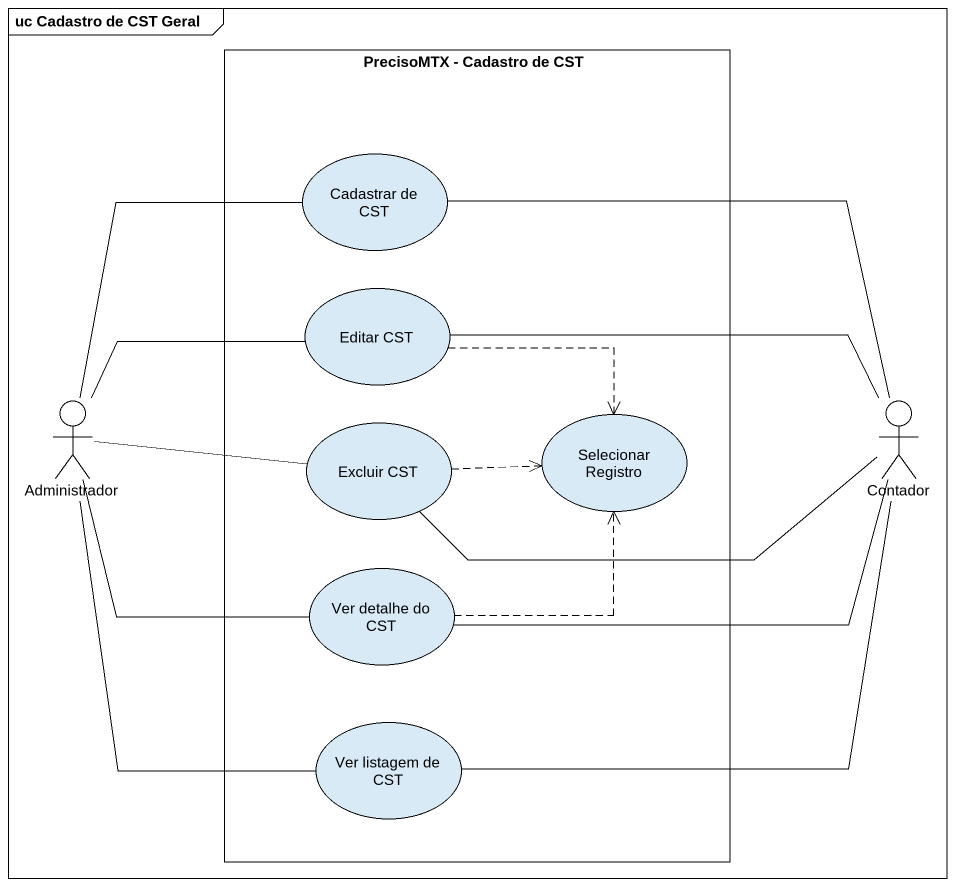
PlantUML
@startuml
mainframe uc Cadastro de CST Geral
rectangle "PrecisoMTX - Cadastro de CST" as PrecisoMTX_Cadastro_de_CST {
  usecase "Cadastrar de CST" as Cadastrar_de_CST
  usecase "Editar CST" as Editar_CST
  usecase "Excluir CST" as Excluir_CST
  usecase "Selecionar Registro" as Selecionar_Registro
  usecase "Ver detalhe do CST" as Ver_detalhe_do_CST
  usecase "Ver listagem de CST" as Ver_listagem_de_CST
}
actor Administrador
actor Contador
Editar_CST .right.> Selecionar_Registro
Administrador -up- Cadastrar_de_CST
Administrador -right- Editar_CST
Administrador -right- Excluir_CST
Administrador -right- Ver_detalhe_do_CST
Administrador -- Ver_listagem_de_CST
Excluir_CST .right.> Selecionar_Registro
Contador -left- Cadastrar_de_CST
Contador -left- Editar_CST
Contador -left- Excluir_CST
Contador -left- Ver_detalhe_do_CST
Contador -- Ver_listagem_de_CST
Ver_detalhe_do_CST .up.> Selecionar_Registro
@enduml
